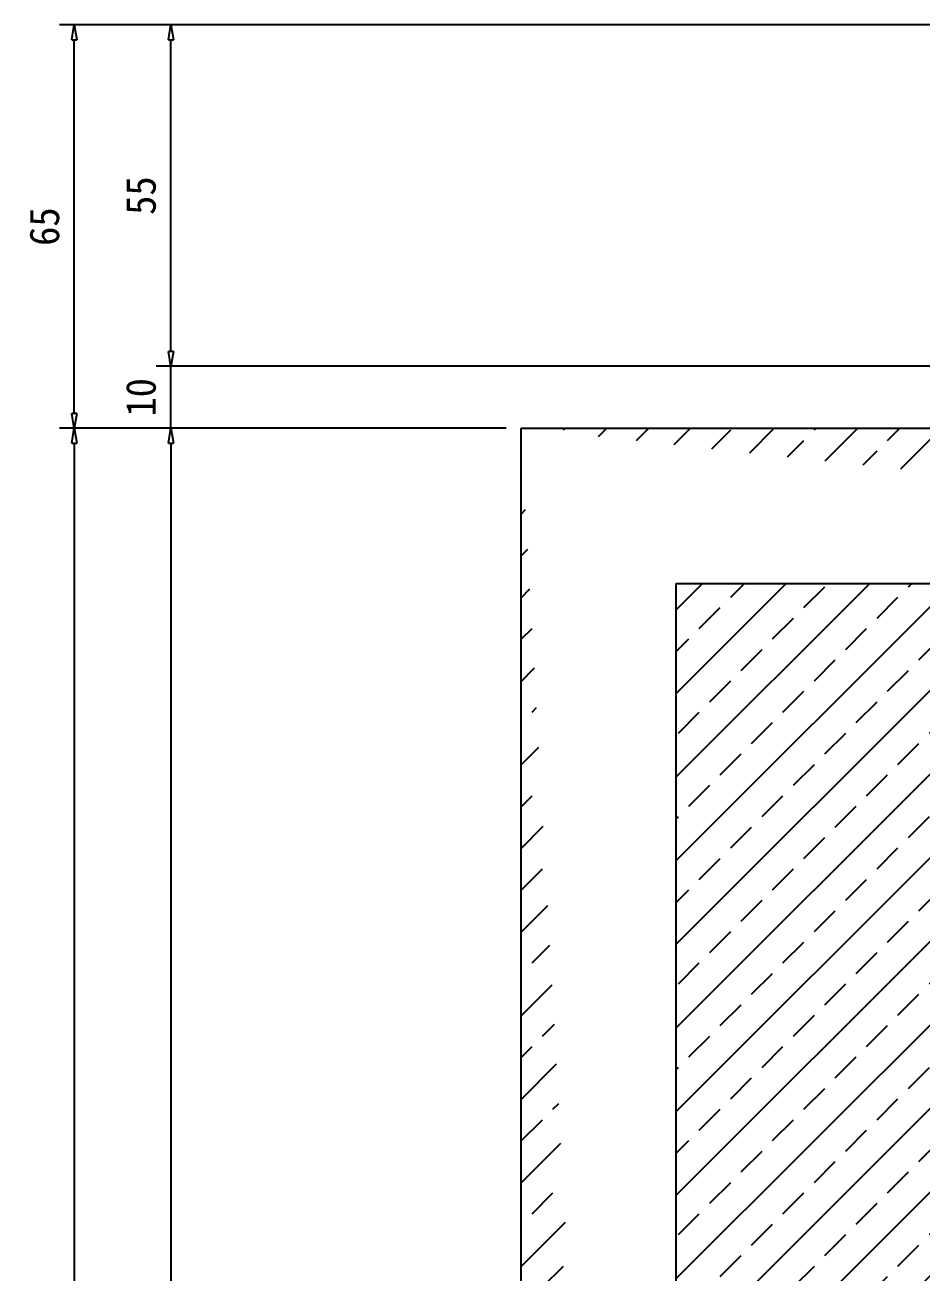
# Model space of a CAD drawing. Header units: millimetres. Extents: x 2352 to 12473, y 635 to 7997.
# Drawn here: x 3289.5 to 3433.8, y 1354.4 to 1555.3 of the extents above; entities that cross this region are included whole.
import ezdxf

# ---------------------------------------------------------------- set-up
doc = ezdxf.new("R2010")
doc.units = ezdxf.units.MM
doc.layers.get('Defpoints').update_dxf_attribs({"color": 187})
for name, color, linetype in [('8', 8, 'Continuous'), ('A-WALL-INSL', 8, 'Continuous'), ('DIMENSIONS', 7, 'Continuous')]:
    doc.layers.add(name, color=color, linetype=linetype)
doc.styles.add('돋움체', font='')
doc.styles.get('돋움체').set_extended_font_data('DotumChe')
doc.dimstyles.new('Iljin 3', dxfattribs={"dimscale": 2.4, "dimtxt": 2, "dimasz": 1, "dimexe": 1, "dimexo": 1, "dimgap": 1, "dimtad": 1, "dimdec": 1, "dimdsep": 46, "dimtxsty": '돋움체', "dimblk": 'CLOSEDBLANK', "dimcen": 1, "dimclrd": 8, "dimclre": 8, "dimclrt": 2, "dimadec": 1, "dimazin": 2, "dimtfac": 1, "dimtdec": 1, "dimtix": 1, "dimtmove": 0, "dimatfit": 3, "dimldrblk": 'CLOSEDBLANK', "dimfxl": 1, "dimlwd": -1, "dimlwe": -1, "dimarcsym": 0})

# ---------------------------------------------------------------- blocks, each defined once
blk = doc.blocks.new('_ClosedBlank')
at = {"color": 0, "linetype": 'ByBlock', "lineweight": -2}
for p, q in [((-1, 0.167), (0, 0)), ((-1, 0.167), (-1, -0.167)), ((0, 0), (-1, -0.167))]:
    blk.add_line(p, q, dxfattribs=at)
blk = doc.blocks.new('*D34')
at = {"layer": 'Defpoints', "color": 0, "transparency": 16777216}
for p in [(3313.04, 1500.32), (3569.44, 1500.32, 0), (3369.42, 1490.33, 0)]:
    blk.add_point(p, dxfattribs=at)
at = {"layer": 'DIMENSIONS', "color": 8, "transparency": 16777216}
for p, q in [((3313.04, 1502.72), (3313.04, 1505.12)), ((3567.04, 1500.32), (3310.64, 1500.32)), ((3313.04, 1490.33), (3313.04, 1500.32)), ((3367.02, 1490.33), (3310.64, 1490.33)), ((3313.04, 1487.93), (3313.04, 1485.53))]:
    blk.add_line(p, q, dxfattribs=at)
at = {"layer": 'DIMENSIONS', "color": 8, "transparency": 16777216, "xscale": 2.4, "yscale": 2.4, "zscale": 2.4}
for p, rotation in [((3313.04, 1500.32), 270), ((3313.04, 1490.33), 90)]:
    blk.add_blockref('_ClosedBlank', p, dxfattribs=dict(at, rotation=rotation))
at = {"layer": 'DIMENSIONS', "color": 2, "transparency": 16777216, "insert": (3308.23, 1495.32), "char_height": 4.8, "attachment_point": 5, "rotation": 90, "style": '돋움체'}
blk.add_mtext('10', dxfattribs=at)
blk = doc.blocks.new('*D35')
at = {"layer": 'Defpoints', "color": 0, "transparency": 16777216}
for p in [(3369.42, 1490.33), (3313.04, 1040.33), (3352.89, 1040.33)]:
    blk.add_point(p, dxfattribs=at)
at = {"layer": 'DIMENSIONS', "color": 8, "transparency": 16777216}
for p, q in [((3367.02, 1490.33), (3310.64, 1490.33)), ((3313.04, 1487.93), (3313.04, 1042.73)), ((3350.49, 1040.33), (3310.64, 1040.33))]:
    blk.add_line(p, q, dxfattribs=at)
at = {"layer": 'DIMENSIONS', "color": 8, "transparency": 16777216, "xscale": 2.4, "yscale": 2.4, "zscale": 2.4}
for p, rotation in [((3313.04, 1490.33), 90), ((3313.04, 1040.33), 270)]:
    blk.add_blockref('_ClosedBlank', p, dxfattribs=dict(at, rotation=rotation))
at = {"layer": 'DIMENSIONS', "color": 2, "transparency": 16777216, "insert": (3308.23, 1265.33), "char_height": 4.8, "attachment_point": 5, "rotation": 90, "style": '돋움체'}
blk.add_mtext('450', dxfattribs=at)
blk = doc.blocks.new('*D36')
at = {"layer": 'Defpoints', "color": 0, "transparency": 16777216}
for p in [(3313.04, 1555.32), (3569.44, 1555.32, 0), (3569.44, 1500.32, 0)]:
    blk.add_point(p, dxfattribs=at)
at = {"layer": 'DIMENSIONS', "color": 8, "transparency": 16777216}
for p, q in [((3567.04, 1555.32), (3310.64, 1555.32)), ((3313.04, 1502.72), (3313.04, 1552.92)), ((3567.04, 1500.32), (3310.64, 1500.32))]:
    blk.add_line(p, q, dxfattribs=at)
at = {"layer": 'DIMENSIONS', "color": 8, "transparency": 16777216, "xscale": 2.4, "yscale": 2.4, "zscale": 2.4}
for p, rotation in [((3313.04, 1555.32), 90), ((3313.04, 1500.32), 270)]:
    blk.add_blockref('_ClosedBlank', p, dxfattribs=dict(at, rotation=rotation))
at = {"layer": 'DIMENSIONS', "color": 2, "transparency": 16777216, "insert": (3308.23, 1527.82), "char_height": 4.8, "attachment_point": 5, "rotation": 90, "style": '돋움체'}
blk.add_mtext('55', dxfattribs=at)
blk = doc.blocks.new('*D42')
at = {"layer": 'Defpoints', "color": 0, "transparency": 16777216}
for p in [(3367.02, 1490.33, 0), (3297.48, 731.33), (3352.89, 731.33)]:
    blk.add_point(p, dxfattribs=at)
at = {"layer": 'DIMENSIONS', "color": 8, "transparency": 16777216}
for p, q in [((3364.62, 1490.33), (3295.08, 1490.33)), ((3297.48, 1487.93), (3297.48, 733.73)), ((3350.49, 731.33), (3295.08, 731.33))]:
    blk.add_line(p, q, dxfattribs=at)
at = {"layer": 'DIMENSIONS', "color": 8, "transparency": 16777216, "xscale": 2.4, "yscale": 2.4, "zscale": 2.4}
for p, rotation in [((3297.48, 1490.33), 90), ((3297.48, 731.33), 270)]:
    blk.add_blockref('_ClosedBlank', p, dxfattribs=dict(at, rotation=rotation))
at = {"layer": 'DIMENSIONS', "color": 2, "transparency": 16777216, "insert": (3292.68, 1110.83), "char_height": 4.8, "attachment_point": 5, "rotation": 90, "style": '돋움체'}
blk.add_mtext('759', dxfattribs=at)
blk = doc.blocks.new('*D43')
at = {"layer": 'Defpoints', "color": 0, "transparency": 16777216}
for p in [(3297.48, 1555.32), (3369.42, 1555.32), (3369.42, 1490.33, 0)]:
    blk.add_point(p, dxfattribs=at)
at = {"layer": 'DIMENSIONS', "color": 8, "transparency": 16777216}
for p, q in [((3367.02, 1555.32), (3295.08, 1555.32)), ((3297.48, 1492.73), (3297.48, 1552.92)), ((3367.02, 1490.33), (3295.08, 1490.33))]:
    blk.add_line(p, q, dxfattribs=at)
at = {"layer": 'DIMENSIONS', "color": 8, "transparency": 16777216, "xscale": 2.4, "yscale": 2.4, "zscale": 2.4}
for p, rotation in [((3297.48, 1555.32), 90), ((3297.48, 1490.33), 270)]:
    blk.add_blockref('_ClosedBlank', p, dxfattribs=dict(at, rotation=rotation))
at = {"layer": 'DIMENSIONS', "color": 2, "transparency": 16777216, "insert": (3292.68, 1522.82), "char_height": 4.8, "attachment_point": 5, "rotation": 90, "style": '돋움체'}
blk.add_mtext('65', dxfattribs=at)

msp = doc.modelspace()

# ---------------------------------------------------------------- hatches: boundary and pattern name
at = {"layer": '8'}
h = msp.add_hatch(dxfattribs=at)
h.set_pattern_fill('ANSI33', color=256, scale=1.5)
h.set_pattern_definition([(45, (-696287.301, -80697.814), (-6.73519209, 6.73519209), []), (45, (-696280.566, -80697.814), (-6.73519209, 6.73519209), [4.7625, -2.38125])])
edge = h.paths.add_edge_path()
edge.add_line((3352.89, 1067.92), (3352.89, 1042.92))
edge.add_line((3394.42, 1465.33), (3603.23, 1465.33))
edge.add_line((3394.42, 1042.92), (3394.42, 1465.33))
edge.add_line((3352.89, 1042.92), (3394.42, 1042.92))
edge.add_line((3352.89, 1067.92), (3369.42, 1067.92))
edge.add_line((3603.23, 1490.33), (3603.23, 1465.33))
edge.add_line((3369.42, 1490.33), (3603.23, 1490.33))
edge.add_line((3369.42, 1067.92), (3369.42, 1490.33))

# ---------------------------------------------------------------- linework, layer by layer
at = {"layer": 'A-WALL-INSL'}
for p, q in [((3369.42, 1067.92), (3369.42, 1490.33, 0)), ((3369.42, 1490.33), (3603.23, 1490.33)), ((3394.42, 1042.92), (3394.42, 1465.33, 0)), ((3394.42, 1465.33), (3603.23, 1465.33))]:
    msp.add_line(p, q, dxfattribs=at)

# ---------------------------------------------------------------- dimensions: what is measured, and where the dimension line sits
at = {"layer": 'DIMENSIONS'}
for base, p1, p2, picture, middle in [((3297.48, 1555.32), (3369.42, 1490.33, 0), (3369.42, 1555.32), '*D43', (3292.68, 1522.82)), ((3313.04, 1555.32), (3569.44, 1500.32, 0), (3569.44, 1555.32, 0), '*D36', (3308.23, 1527.82)), ((3313.04, 1500.32), (3369.42, 1490.33, 0), (3569.44, 1500.32, 0), '*D34', (3308.23, 1495.32)), ((3297.48, 731.33), (3367.02, 1490.33, 0), (3352.89, 731.33), '*D42', (3292.68, 1110.83)), ((3313.04, 1040.33), (3369.42, 1490.33), (3352.89, 1040.33), '*D35', (3308.23, 1265.33))]:
    dim = msp.add_linear_dim(base=base, p1=p1, p2=p2, angle=90, dimstyle='Iljin 3', dxfattribs=at)
    dim.commit()
    dim.dimension.update_dxf_attribs({"geometry": picture, "text_midpoint": middle})

doc.saveas('drawing.dxf')
